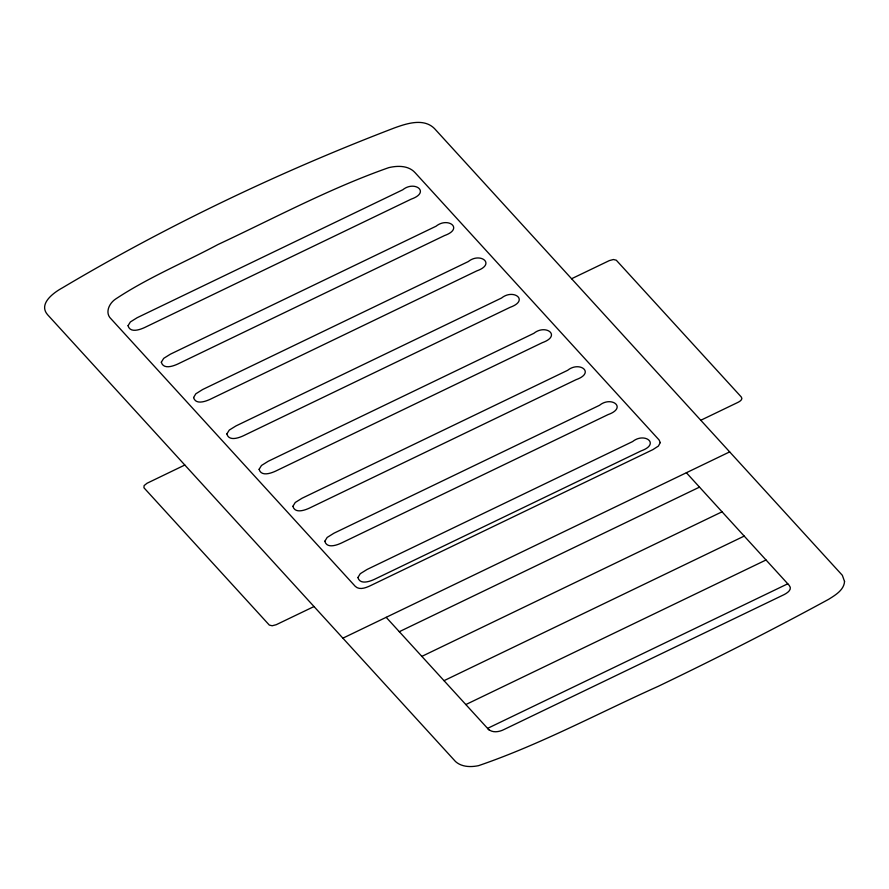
<?xml version="1.0" encoding="UTF-8"?>
<svg xmlns="http://www.w3.org/2000/svg" width="889" height="889" viewBox="0 0 889 889"><rect width="100%" height="100%" fill="white"/><g stroke="black" fill="none" stroke-linecap="round" stroke-linejoin="round"><path stroke-width="1.33" d="M184.812 465.025L147.063 483.238L144.107 485.594L143.94 487.772L269.311 625.078L272.178 625.767L276.212 624.711L314.017 606.542M571.594 278.735L609.387 260.577L613.421 259.521L616.288 260.21L741.226 396.916C743.448 399.439 739.459 401.706 737.37 402.65L700.799 420.264M342.887 638.169L729.669 451.89M399.305 631.701L699.499 487.116M421.842 656.382L722.046 511.808M444.022 680.674L744.215 536.089M465.836 704.566L766.029 559.981M386.182 617.322L487.572 728.369L787.765 583.795M487.572 728.369A43.016 20.791 -20.3 0 0 487.917 728.736C492.206 733.314 499.274 732.003 504.252 729.402L782.576 595.352C786.043 593.774 793.066 589.963 789.254 585.429L686.375 472.737M489.061 730.013L487.917 728.736M844.55 581.484C843.939 590.118 835.316 595.097 828.748 599.253C772.663 629.79 715.701 658.693 658.16 686.352C598.564 713.078 540.401 744.504 478.571 765.651C470.848 767.274 461.791 767.129 455.568 761.595L47.639 314.773C38.038 303.894 53.596 292.67 62.308 287.903C114.537 256.832 168.199 228.195 222.939 201.825C279.102 174.777 336.409 150.119 394.627 127.849C406.895 123.438 423.72 117.893 434.421 128.494L842.35 575.316L844.55 581.484M660.271 442.6L658.405 446.056L652.826 449.656L370.402 585.684C365.879 587.785 359.389 590.463 355.222 586.296L111.192 319.018C104.558 312.995 109.147 303.349 115.437 299.16C147.663 277.735 183.89 262.755 217.972 244.531C274.434 218.138 329.886 188.312 388.737 167.654C397.55 165.543 408.496 165.365 415.063 172.666L659.082 439.955L660.271 442.6M128.049 325.763C130.305 333.719 141.162 329.319 146.196 326.774L411.285 199.103C430.798 192.213 414.63 180.145 402.773 189.779L137.184 317.695L130.405 321.929L128.06 325.663M161.32 362.212C163.576 370.168 174.433 365.768 179.467 363.212L444.556 235.552C464.102 228.584 447.934 216.572 436.043 226.228L170.455 354.144L163.676 358.378L161.32 362.212M193.58 397.55C195.836 405.495 206.693 401.095 211.726 398.55L476.815 270.878C496.329 263.989 480.16 251.898 468.303 261.566L202.714 389.482L195.813 393.816L193.58 397.55M226.851 433.988C229.106 441.944 239.963 437.544 244.997 434.999L510.086 307.327C529.666 300.36 513.453 288.38 501.574 298.004L235.985 425.92L229.329 430.043L226.862 433.888M259.11 469.325C261.366 477.271 272.223 472.881 277.257 470.325L542.346 342.654C561.87 335.709 545.724 323.663 533.833 333.342L268.245 461.258L261.466 465.492L259.11 469.325M292.892 506.319C295.137 514.275 306.005 509.875 311.039 507.33L576.116 379.659C595.697 372.702 579.484 360.701 567.615 370.335L302.027 498.251L295.248 502.485L292.892 506.319M324.807 541.279C327.063 549.235 337.92 544.835 342.954 542.29L608.043 414.618C627.556 407.707 611.399 395.638 599.53 405.295L333.942 533.211L327.163 537.445L324.807 541.279M357.911 577.539C360.167 585.495 371.024 581.095 376.058 578.55L641.147 450.879C660.705 443.922 644.514 431.921 632.635 441.555L367.046 569.471L360.267 573.705L357.911 577.539"/></g></svg>
